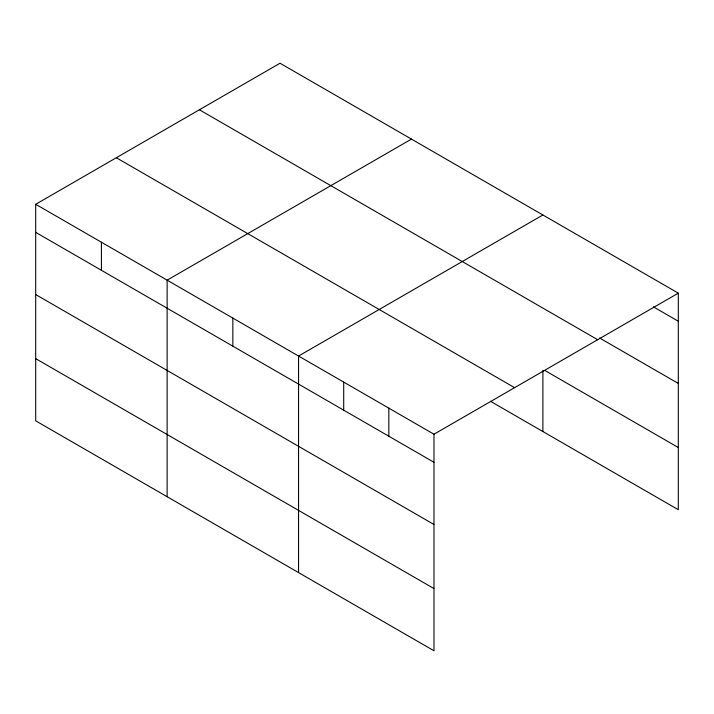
<?xml version="1.0" encoding="UTF-8"?>
<svg xmlns="http://www.w3.org/2000/svg" width="714" height="714" viewBox="0 0 714 714"><rect width="100%" height="100%" fill="white"/><g stroke="black" fill="none" stroke-linecap="round" stroke-linejoin="round"><path stroke-width="1.07" d="M433.978 524.495L433.978 434.219L35.7 204.284L35.7 420.841L433.978 650.775L433.978 524.495L35.7 294.552M490.509 401.295L678.3 509.716L678.3 293.159L280.022 63.225L35.7 204.284M411.46 139.105L167.13 280.165L167.13 496.721M542.89 214.985L298.559 356.045L298.559 572.601M433.978 434.219L678.3 293.159M653.328 306.815L678.3 321.229M599.546 337.963L678.3 383.427M199.402 109.769L597.672 339.712M544.809 370.45L678.3 447.517M116.328 157.732L514.598 387.675M35.7 232.353L433.978 462.288M35.7 358.633L433.978 588.577M542.89 370.45L542.89 431.542M388.835 408.167L388.835 436.227M343.702 382.106L343.702 410.166M232.844 318.105L232.844 346.174M101.415 242.224L101.415 270.294"/></g></svg>
